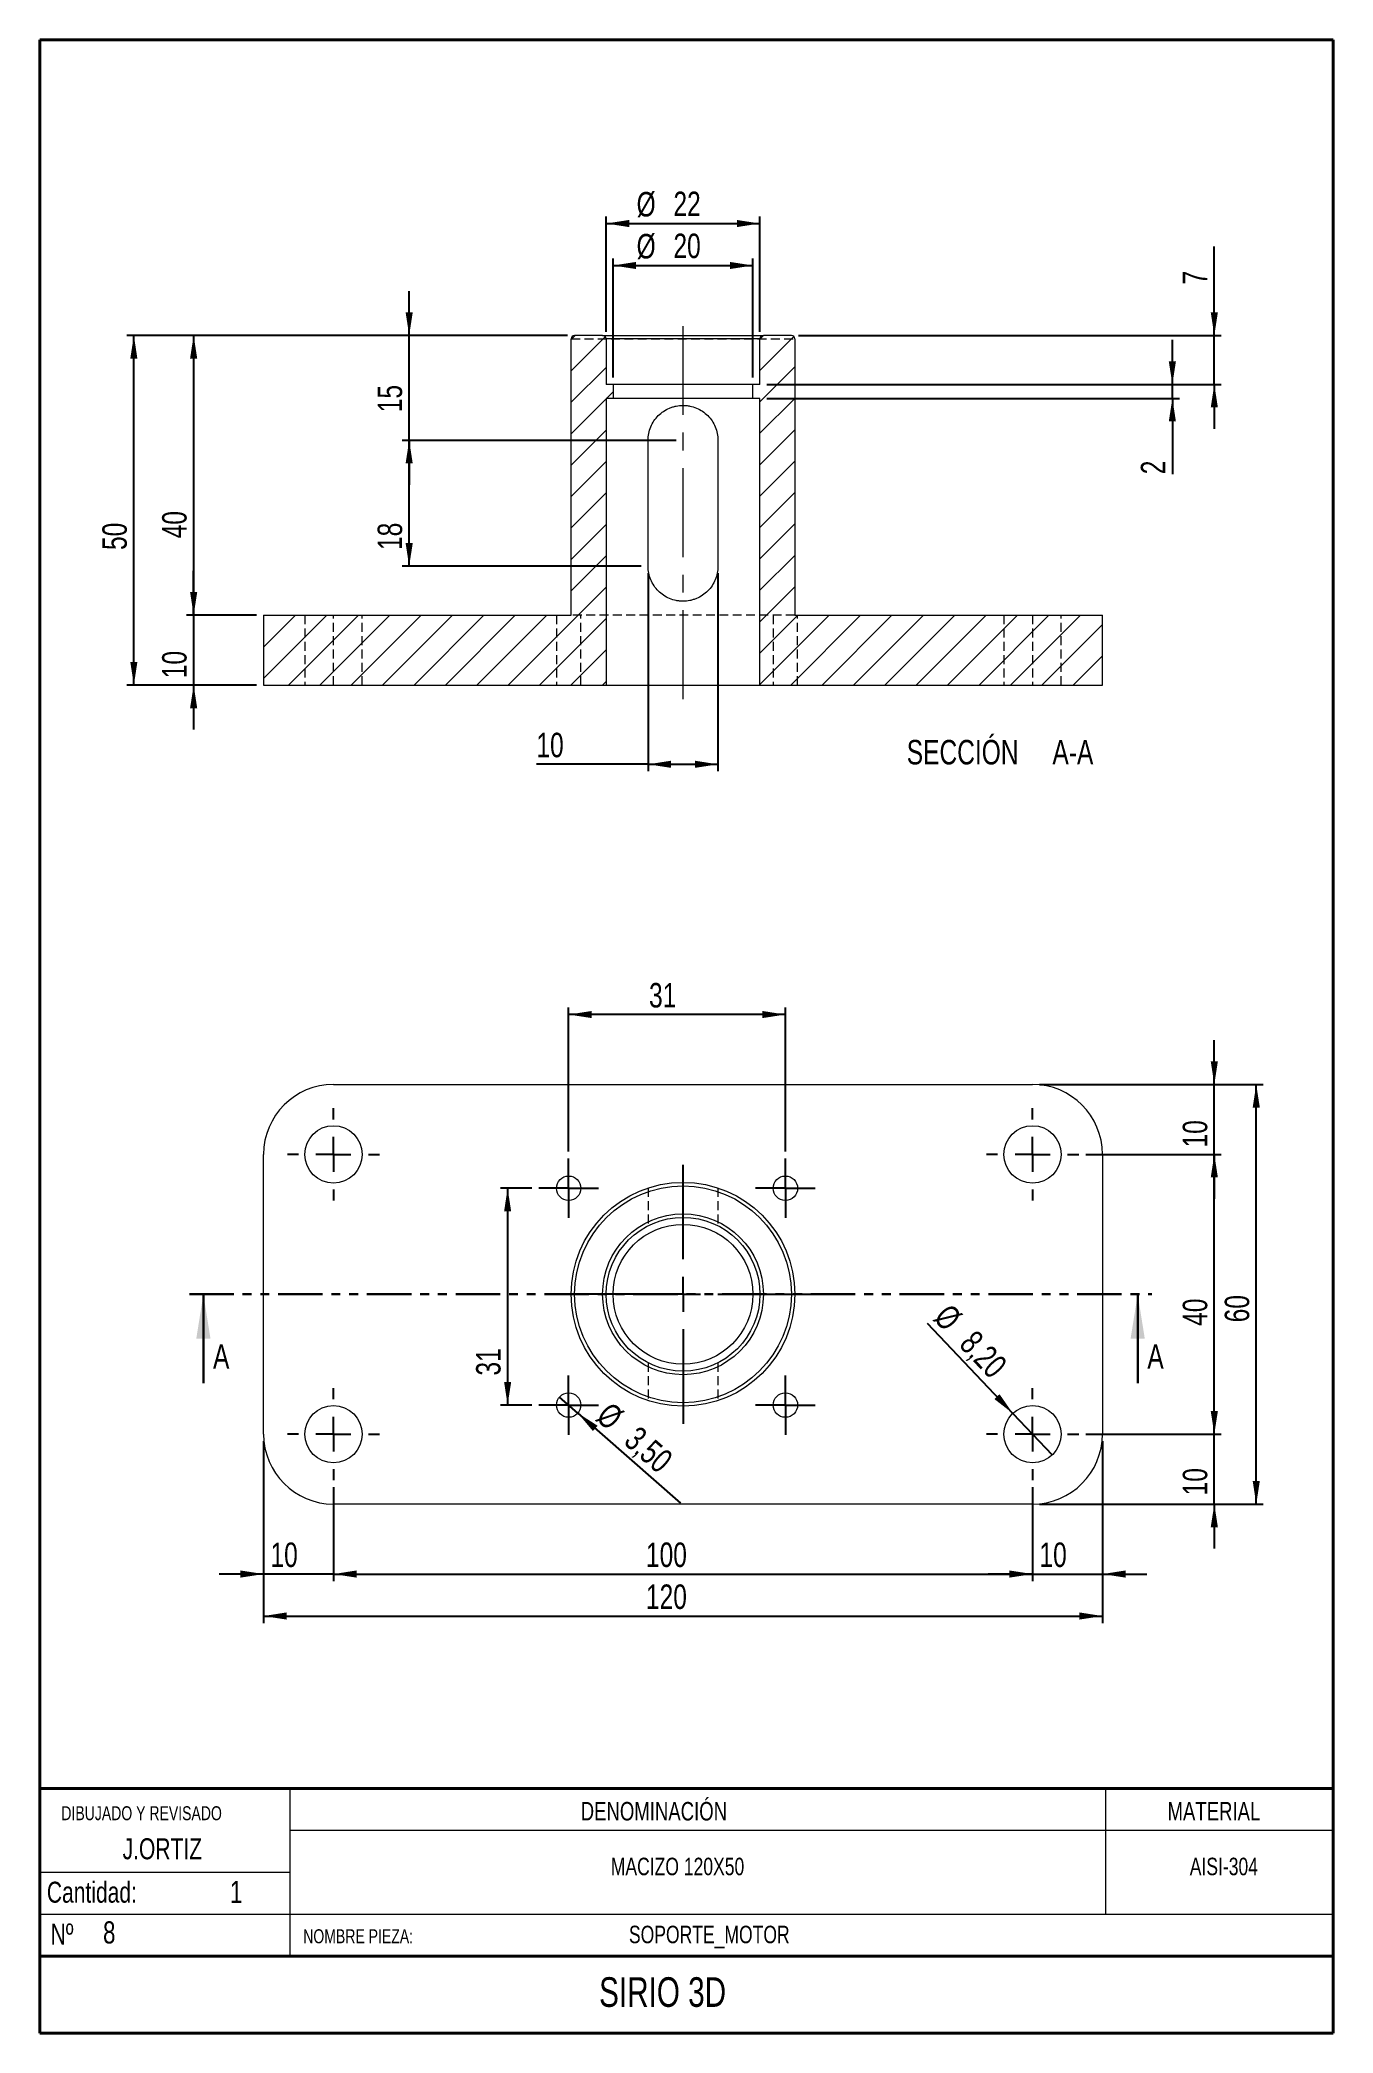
# Model space of a CAD drawing. Header units: millimetres. Extents: x 17 to 202, y 8 to 293.
import ezdxf

# ---------------------------------------------------------------- set-up
doc = ezdxf.new("R2010")
doc.units = ezdxf.units.MM
for name, pattern in [('CENTERX2', [20.32, 12.7, -2.54, 2.54, -2.54]), ('HIDDEN', [1.905, 1.27, -0.635]), ('PHANTOM', [12.7, 6.35, -1.27, 1.27, -1.27, 1.27, -1.27])]:
    doc.linetypes.add(name, pattern=pattern)
doc.layers.add('FORMAT', color=7, linetype='Continuous')
doc.styles.add('SLDTEXTSTYLE0', font='TXT', dxfattribs={"width": 0.75})
doc.dimstyles.new('SLDDIMSTYLE0', dxfattribs={"dimtxt": 3.5, "dimasz": 3.302, "dimexe": 0, "dimexo": 0.0625, "dimgap": 0.875, "dimtad": 1, "dimrnd": 1e-09, "dimzin": 12, "dimdsep": 46, "dimtxsty": 'SLDTEXTSTYLE0', "dimsah": 1, "dimcen": 0.09, "dimadec": 0, "dimazin": 3, "dimtfac": 1, "dimtofl": 0, "dimtmove": 0, "dimatfit": 3, "dimfxl": 0, "dimfrac": 2, "dimtolj": 1, "dimtzin": 12, "dimarcsym": 0})
doc.dimstyles.new('SLDDIMSTYLE1', dxfattribs={"dimtxt": 3.5, "dimasz": 3.302, "dimexe": 0, "dimexo": 0.0625, "dimgap": 0.875, "dimtad": 1, "dimrnd": 1e-09, "dimzin": 12, "dimdsep": 46, "dimtxsty": 'SLDTEXTSTYLE0', "dimsah": 1, "dimcen": 0.09, "dimadec": 0, "dimazin": 3, "dimtfac": 1, "dimtmove": 0, "dimatfit": 0, "dimfxl": 0, "dimfrac": 2, "dimtolj": 1, "dimtzin": 12, "dimarcsym": 0})
doc.dimstyles.new('SLDDIMSTYLE2', dxfattribs={"dimtxt": 3.5, "dimasz": 3.302, "dimexe": 0, "dimexo": 0.0625, "dimgap": 0.875, "dimtad": 1, "dimrnd": 1e-09, "dimzin": 12, "dimdsep": 46, "dimtxsty": 'SLDTEXTSTYLE0', "dimblk1": 'NONE', "dimsah": 1, "dimcen": 0, "dimadec": 0, "dimazin": 3, "dimtfac": 1, "dimtmove": 0, "dimatfit": 3, "dimldrblk": 'NONE', "dimfxl": 0, "dimfrac": 2, "dimtolj": 1, "dimtzin": 12, "dimarcsym": 0})

# ---------------------------------------------------------------- blocks, each defined once
blk = doc.blocks.new('_D')
at = {"layer": 'FORMAT'}
for p, q in [((49, 92.64), (49, 66.64)), ((169, 92.64), (169, 66.64)), ((49, 67.64), (169, 67.64))]:
    blk.add_line(p, q, dxfattribs=at)
for points in [[(49, 67.64), (52.3, 67.13), (52.3, 68.15)], [(169, 67.64), (165.7, 68.15), (165.7, 67.13)]]:
    blk.add_solid(points, dxfattribs=at)
at = {"layer": 'FORMAT', "insert": (103.7, 72.15, -24.9), "char_height": 3.5, "attachment_point": 1, "style": 'SLDTEXTSTYLE0'}
blk.add_mtext('120', dxfattribs=at)
blk = doc.blocks.new('_D_1')
at = {"layer": 'FORMAT'}
for p, q in [((49, 92.64), (49, 72.64)), ((59, 86.04), (59, 72.64)), ((49, 73.64), (42.65, 73.64)), ((59, 73.64), (49, 73.64)), ((59, 73.64), (65.35, 73.64))]:
    blk.add_line(p, q, dxfattribs=at)
for points in [[(49, 73.64), (45.7, 74.15), (45.7, 73.13)], [(59, 73.64), (62.3, 73.13), (62.3, 74.15)]]:
    blk.add_solid(points, dxfattribs=at)
at = {"layer": 'FORMAT', "insert": (49.99, 78.15, -24.9), "char_height": 3.5, "attachment_point": 1, "style": 'SLDTEXTSTYLE0'}
blk.add_mtext('10', dxfattribs=at)
blk = doc.blocks.new('_D_2')
at = {"layer": 'FORMAT'}
for p, q in [((59, 86.04), (59, 72.64)), ((159, 86.04), (159, 72.64)), ((59, 73.64), (159, 73.64))]:
    blk.add_line(p, q, dxfattribs=at)
for points in [[(59, 73.64), (62.3, 73.13), (62.3, 74.15)], [(159, 73.64), (155.7, 74.15), (155.7, 73.13)]]:
    blk.add_solid(points, dxfattribs=at)
at = {"layer": 'FORMAT', "insert": (103.7, 78.15, -24.9), "char_height": 3.5, "attachment_point": 1, "style": 'SLDTEXTSTYLE0'}
blk.add_mtext('100', dxfattribs=at)
blk = doc.blocks.new('_D_3')
at = {"layer": 'FORMAT'}
for p, q in [((169, 92.64), (169, 72.64)), ((159, 86.04), (159, 72.64)), ((159, 73.64), (152.65, 73.64)), ((159, 73.64), (169, 73.64)), ((169, 73.64), (175.35, 73.64))]:
    blk.add_line(p, q, dxfattribs=at)
for points in [[(159, 73.64), (155.7, 74.15), (155.7, 73.13)], [(169, 73.64), (172.3, 73.13), (172.3, 74.15)]]:
    blk.add_solid(points, dxfattribs=at)
at = {"layer": 'FORMAT', "insert": (159.99, 78.15, -24.9), "char_height": 3.5, "attachment_point": 1, "style": 'SLDTEXTSTYLE0'}
blk.add_mtext('10', dxfattribs=at)
blk = doc.blocks.new('_D_4')
at = {"layer": 'FORMAT'}
for p, q in [((185, 93.64), (185, 99.99)), ((166.6, 93.64), (186, 93.64)), ((185, 83.64), (185, 93.64)), ((160, 83.64), (186, 83.64)), ((185, 83.64), (185, 77.29))]:
    blk.add_line(p, q, dxfattribs=at)
for points in [[(185, 93.64), (185.51, 96.94), (184.49, 96.94)], [(185, 83.64), (184.49, 80.34), (185.51, 80.34)]]:
    blk.add_solid(points, dxfattribs=at)
at = {"layer": 'FORMAT', "insert": (180.49, 84.89, -24.9), "char_height": 3.5, "attachment_point": 1, "rotation": 90, "style": 'SLDTEXTSTYLE0'}
blk.add_mtext('10', dxfattribs=at)
blk = doc.blocks.new('_D_5')
at = {"layer": 'FORMAT'}
for p, q in [((166.6, 133.64), (186, 133.64)), ((185, 93.64), (185, 133.64)), ((166.6, 93.64), (186, 93.64))]:
    blk.add_line(p, q, dxfattribs=at)
for points in [[(185, 133.64), (184.49, 130.34), (185.51, 130.34)], [(185, 93.64), (185.51, 96.94), (184.49, 96.94)]]:
    blk.add_solid(points, dxfattribs=at)
at = {"layer": 'FORMAT', "insert": (180.49, 109.13, -24.9), "char_height": 3.5, "attachment_point": 1, "rotation": 90, "style": 'SLDTEXTSTYLE0'}
blk.add_mtext('40', dxfattribs=at)
blk = doc.blocks.new('_D_6')
at = {"layer": 'FORMAT'}
for p, q in [((185, 143.64), (185, 149.99)), ((160, 143.64), (186, 143.64)), ((185, 133.64), (185, 143.64)), ((166.6, 133.64), (186, 133.64)), ((185, 133.64), (185, 127.29))]:
    blk.add_line(p, q, dxfattribs=at)
for points in [[(185, 143.64), (185.51, 146.94), (184.49, 146.94)], [(185, 133.64), (184.49, 130.34), (185.51, 130.34)]]:
    blk.add_solid(points, dxfattribs=at)
at = {"layer": 'FORMAT', "insert": (180.49, 134.63, -24.9), "char_height": 3.5, "attachment_point": 1, "rotation": 90, "style": 'SLDTEXTSTYLE0'}
blk.add_mtext('10', dxfattribs=at)
blk = doc.blocks.new('_D_7')
at = {"layer": 'FORMAT'}
for p, q in [((160, 143.64), (192, 143.64)), ((191, 83.64), (191, 143.64)), ((160, 83.64), (192, 83.64))]:
    blk.add_line(p, q, dxfattribs=at)
for points in [[(191, 143.64), (190.49, 140.34), (191.51, 140.34)], [(191, 83.64), (191.51, 86.94), (190.49, 86.94)]]:
    blk.add_solid(points, dxfattribs=at)
at = {"layer": 'FORMAT', "insert": (186.49, 109.63, -24.9), "char_height": 3.5, "attachment_point": 1, "rotation": 90, "style": 'SLDTEXTSTYLE0'}
blk.add_mtext('60', dxfattribs=at)
blk = doc.blocks.new('_D_8')
at = {"layer": 'FORMAT'}
for q in [(143.99, 109.47), (161.82, 90.67)]:
    blk.add_line((156.18, 96.61), q, dxfattribs=at)
blk.add_solid([(156.18, 96.61), (154.28, 99.36), (153.54, 98.66)], dxfattribs=at)
at = {"layer": 'FORMAT', "char_height": 3.5, "attachment_point": 1, "rotation": 313.4922, "style": 'SLDTEXTSTYLE0'}
for s, insert in [('%%c', (147.22, 112.53, -24.9)), ('8,20', (150.89, 108.74, -24.9))]:
    blk.add_mtext(s, dxfattribs=dict(at, insert=insert))
blk = doc.blocks.new('_NONE')
blk = doc.blocks.new('_D_9')
at = {"layer": 'FORMAT'}
for p, q in [((92.64, 134.05), (92.64, 154.64)), ((123.64, 134.05), (123.64, 154.64)), ((123.64, 153.64), (92.64, 153.64))]:
    blk.add_line(p, q, dxfattribs=at)
for points in [[(92.64, 153.64), (95.95, 153.13), (95.95, 154.15)], [(123.64, 153.64), (120.34, 154.15), (120.34, 153.13)]]:
    blk.add_solid(points, dxfattribs=at)
at = {"layer": 'FORMAT', "insert": (104.14, 158.15, -24.9), "char_height": 3.5, "attachment_point": 1, "style": 'SLDTEXTSTYLE0'}
blk.add_mtext('31', dxfattribs=at)
blk = doc.blocks.new('_D_10')
at = {"layer": 'FORMAT'}
for p, q in [((87.39, 128.8), (82.91, 128.8)), ((83.91, 128.8), (83.91, 97.8)), ((87.39, 97.8), (82.91, 97.8))]:
    blk.add_line(p, q, dxfattribs=at)
for points in [[(83.91, 128.8), (83.41, 125.5), (84.42, 125.5)], [(83.91, 97.8), (84.42, 101.1), (83.41, 101.1)]]:
    blk.add_solid(points, dxfattribs=at)
at = {"layer": 'FORMAT', "insert": (79.4, 102.02, -24.9), "char_height": 3.5, "attachment_point": 1, "rotation": 90, "style": 'SLDTEXTSTYLE0'}
blk.add_mtext('31', dxfattribs=at)
blk = doc.blocks.new('_D_11')
at = {"layer": 'FORMAT'}
for q in [(91.33, 98.95), (108.66, 83.78)]:
    blk.add_line((93.96, 96.65), q, dxfattribs=at)
blk.add_solid([(93.96, 96.65), (96.11, 94.09), (96.78, 94.85)], dxfattribs=at)
at = {"layer": 'FORMAT', "char_height": 3.5, "attachment_point": 1, "rotation": 318.8113, "style": 'SLDTEXTSTYLE0'}
for s, insert in [('%%c', (98.67, 98.44, -24.9)), ('3,50', (102.67, 95, -24.9))]:
    blk.add_mtext(s, dxfattribs=dict(at, insert=insert))
blk = doc.blocks.new('SW_CENTERMARKSYMBOL_0')
at = {"layer": 'FORMAT', "color": 0}
for p, q in [((0, 5), (0, 18.5)), ((-5, 0), (-18.5, 0)), ((0, 0), (-2.5, 0)), ((0, 0), (0, 2.5)), ((0, 0), (0, -2.5)), ((0, 0), (2.5, 0)), ((5, 0), (18.5, 0)), ((0, -5), (0, -18.5))]:
    blk.add_line(p, q, dxfattribs=at)
blk = doc.blocks.new('SW_CENTERMARKSYMBOL_1')
at = {"layer": 'FORMAT', "color": 0}
for p, q in [((0, 2.5), (0, 4.25)), ((-2.5, 0), (-4.25, 0)), ((0, 0), (-2.5, 0)), ((0, 0), (0, 2.5)), ((0, 0), (0, -2.5)), ((0, 0), (2.5, 0)), ((2.5, 0), (4.25, 0)), ((0, -2.5), (0, -4.25))]:
    blk.add_line(p, q, dxfattribs=at)
blk = doc.blocks.new('SW_CENTERMARKSYMBOL_2')
at = {"layer": 'FORMAT', "color": 0}
for p, q in [((0, 2.5), (0, 4.25)), ((-2.5, 0), (-4.25, 0)), ((0, 0), (-2.5, 0)), ((0, 0), (0, 2.5)), ((0, 0), (0, -2.5)), ((0, 0), (2.5, 0)), ((2.5, 0), (4.25, 0)), ((0, -2.5), (0, -4.25))]:
    blk.add_line(p, q, dxfattribs=at)
blk = doc.blocks.new('SW_CENTERMARKSYMBOL_3')
at = {"layer": 'FORMAT', "color": 0}
for p, q in [((0, 2.5), (0, 4.25)), ((-2.5, 0), (-4.25, 0)), ((0, 0), (-2.5, 0)), ((0, 0), (0, 2.5)), ((0, 0), (0, -2.5)), ((0, 0), (2.5, 0)), ((2.5, 0), (4.25, 0)), ((0, -2.5), (0, -4.25))]:
    blk.add_line(p, q, dxfattribs=at)
blk = doc.blocks.new('SW_CENTERMARKSYMBOL_4')
at = {"layer": 'FORMAT', "color": 0}
for p, q in [((0, 2.5), (0, 4.25)), ((-2.5, 0), (-4.25, 0)), ((0, 0), (-2.5, 0)), ((0, 0), (0, 2.5)), ((0, 0), (0, -2.5)), ((0, 0), (2.5, 0)), ((2.5, 0), (4.25, 0)), ((0, -2.5), (0, -4.25))]:
    blk.add_line(p, q, dxfattribs=at)
blk = doc.blocks.new('SW_CENTERMARKSYMBOL_5')
at = {"layer": 'FORMAT', "color": 0}
for p, q in [((0, 5), (0, 6.6)), ((-5, 0), (-6.6, 0)), ((0, 0), (-2.5, 0)), ((0, 0), (0, 2.5)), ((0, 0), (0, -2.5)), ((0, 0), (2.5, 0)), ((5, 0), (6.6, 0)), ((0, -5), (0, -6.6))]:
    blk.add_line(p, q, dxfattribs=at)
blk = doc.blocks.new('SW_CENTERMARKSYMBOL_6')
at = {"layer": 'FORMAT', "color": 0}
for p, q in [((0, 5), (0, 6.6)), ((-5, 0), (-6.6, 0)), ((0, 0), (-2.5, 0)), ((0, 0), (0, 2.5)), ((0, 0), (0, -2.5)), ((0, 0), (2.5, 0)), ((5, 0), (6.6, 0)), ((0, -5), (0, -6.6))]:
    blk.add_line(p, q, dxfattribs=at)
blk = doc.blocks.new('SW_CENTERMARKSYMBOL_7')
at = {"layer": 'FORMAT', "color": 0}
for p, q in [((0, 5), (0, 6.6)), ((-5, 0), (-6.6, 0)), ((0, 0), (-2.5, 0)), ((0, 0), (0, 2.5)), ((0, 0), (0, -2.5)), ((0, 0), (2.5, 0)), ((5, 0), (6.6, 0)), ((0, -5), (0, -6.6))]:
    blk.add_line(p, q, dxfattribs=at)
blk = doc.blocks.new('SW_CENTERMARKSYMBOL_8')
at = {"layer": 'FORMAT', "color": 0}
for p, q in [((0, 5), (0, 6.6)), ((-5, 0), (-6.6, 0)), ((0, 0), (-2.5, 0)), ((0, 0), (0, 2.5)), ((0, 0), (0, -2.5)), ((0, 0), (2.5, 0)), ((5, 0), (6.6, 0)), ((0, -5), (0, -6.6))]:
    blk.add_line(p, q, dxfattribs=at)
blk = doc.blocks.new('_D_12')
at = {"layer": 'FORMAT'}
for p, q in [((39, 210.74), (39, 217.09)), ((48, 210.74), (38, 210.74)), ((39, 210.74), (39, 200.74)), ((48, 200.74), (38, 200.74)), ((39, 200.74), (39, 194.39))]:
    blk.add_line(p, q, dxfattribs=at)
for points in [[(39, 210.74), (39.51, 214.04), (38.49, 214.04)], [(39, 200.74), (38.49, 197.44), (39.51, 197.44)]]:
    blk.add_solid(points, dxfattribs=at)
at = {"layer": 'FORMAT', "insert": (34.49, 201.73, 15.1), "char_height": 3.5, "attachment_point": 1, "rotation": 90, "style": 'SLDTEXTSTYLE0'}
blk.add_mtext('10', dxfattribs=at)
blk = doc.blocks.new('_D_13')
at = {"layer": 'FORMAT'}
for p, q in [((92.5, 250.74), (29.45, 250.74)), ((30.45, 200.74), (30.45, 250.74)), ((48, 200.74), (29.45, 200.74))]:
    blk.add_line(p, q, dxfattribs=at)
for points in [[(30.45, 250.74), (29.94, 247.44), (30.95, 247.44)], [(30.45, 200.74), (30.95, 204.04), (29.94, 204.04)]]:
    blk.add_solid(points, dxfattribs=at)
at = {"layer": 'FORMAT', "insert": (25.94, 220.06, 15.1), "char_height": 3.5, "attachment_point": 1, "rotation": 90, "style": 'SLDTEXTSTYLE0'}
blk.add_mtext('50', dxfattribs=at)
blk = doc.blocks.new('_D_14')
at = {"layer": 'FORMAT'}
for p, q in [((92.5, 250.74), (38, 250.74)), ((39, 250.74), (39, 210.74)), ((48, 210.74), (38, 210.74))]:
    blk.add_line(p, q, dxfattribs=at)
for points in [[(39, 250.74), (38.49, 247.44), (39.51, 247.44)], [(39, 210.74), (39.51, 214.04), (38.49, 214.04)]]:
    blk.add_solid(points, dxfattribs=at)
at = {"layer": 'FORMAT', "insert": (34.49, 221.73, 15.1), "char_height": 3.5, "attachment_point": 1, "rotation": 90, "style": 'SLDTEXTSTYLE0'}
blk.add_mtext('40', dxfattribs=at)
blk = doc.blocks.new('_D_15')
at = {"layer": 'FORMAT'}
for p, q in [((98, 251.24), (98, 267.74)), ((98, 266.74), (120, 266.74)), ((120, 251.24), (120, 267.74))]:
    blk.add_line(p, q, dxfattribs=at)
for points in [[(98, 266.74), (101.3, 266.23), (101.3, 267.25)], [(120, 266.74), (116.7, 267.25), (116.7, 266.23)]]:
    blk.add_solid(points, dxfattribs=at)
at = {"layer": 'FORMAT', "char_height": 3.5, "attachment_point": 1, "style": 'SLDTEXTSTYLE0'}
for s, insert in [('%%c', (102.36, 271.25, 15.1)), ('22', (107.63, 271.3, 15.1))]:
    blk.add_mtext(s, dxfattribs=dict(at, insert=insert))
blk = doc.blocks.new('_D_16')
at = {"layer": 'FORMAT'}
for p, q in [((99, 244.74), (99, 261.74)), ((99, 260.74), (119, 260.74)), ((119, 244.74), (119, 261.74))]:
    blk.add_line(p, q, dxfattribs=at)
for points in [[(99, 260.74), (102.3, 260.23), (102.3, 261.25)], [(119, 260.74), (115.7, 261.25), (115.7, 260.23)]]:
    blk.add_solid(points, dxfattribs=at)
at = {"layer": 'FORMAT', "char_height": 3.5, "attachment_point": 1, "style": 'SLDTEXTSTYLE0'}
for s, insert in [('%%c', (102.36, 265.25, 15.1)), ('20', (107.63, 265.3, 15.1))]:
    blk.add_mtext(s, dxfattribs=dict(at, insert=insert))
blk = doc.blocks.new('_D_17')
at = {"layer": 'FORMAT'}
for p, q in [((185, 250.74), (185, 263.45)), ((125.5, 250.74), (186, 250.74)), ((185, 243.74), (185, 250.74)), ((121, 243.74), (186, 243.74)), ((185, 243.74), (185, 237.39))]:
    blk.add_line(p, q, dxfattribs=at)
for points in [[(185, 250.74), (185.51, 254.04), (184.49, 254.04)], [(185, 243.74), (184.49, 240.44), (185.51, 240.44)]]:
    blk.add_solid(points, dxfattribs=at)
at = {"layer": 'FORMAT', "insert": (180.49, 258.02, 15.1), "char_height": 3.5, "attachment_point": 1, "rotation": 90, "style": 'SLDTEXTSTYLE0'}
blk.add_mtext('7', dxfattribs=at)
blk = doc.blocks.new('_D_18')
at = {"layer": 'FORMAT'}
for p, q in [((179, 243.74), (179, 250.09)), ((121, 243.74), (180, 243.74)), ((179, 241.74), (179, 243.74)), ((121, 241.74), (180, 241.74)), ((179, 241.74), (179, 230.89))]:
    blk.add_line(p, q, dxfattribs=at)
for points in [[(179, 243.74), (179.51, 247.04), (178.49, 247.04)], [(179, 241.74), (178.49, 238.44), (179.51, 238.44)]]:
    blk.add_solid(points, dxfattribs=at)
at = {"layer": 'FORMAT', "insert": (174.49, 230.89, 15.1), "char_height": 3.5, "attachment_point": 1, "rotation": 90, "style": 'SLDTEXTSTYLE0'}
blk.add_mtext('2', dxfattribs=at)
blk = doc.blocks.new('_D_19')
at = {"layer": 'FORMAT'}
for p, q in [((69.83, 250.74), (69.83, 257.09)), ((92.5, 250.74), (68.83, 250.74)), ((69.83, 235.74), (69.83, 250.74)), ((108, 235.74), (68.83, 235.74)), ((69.83, 235.74), (69.83, 229.39))]:
    blk.add_line(p, q, dxfattribs=at)
for points in [[(69.83, 250.74), (70.34, 254.04), (69.32, 254.04)], [(69.83, 235.74), (69.32, 232.44), (70.34, 232.44)]]:
    blk.add_solid(points, dxfattribs=at)
at = {"layer": 'FORMAT', "insert": (65.32, 239.76, 15.1), "char_height": 3.5, "attachment_point": 1, "rotation": 90, "style": 'SLDTEXTSTYLE0'}
blk.add_mtext('15', dxfattribs=at)
blk = doc.blocks.new('_D_20')
at = {"layer": 'FORMAT'}
for p, q in [((103, 235.74), (68.83, 235.74)), ((69.83, 217.74), (69.83, 235.74)), ((103, 217.74), (68.83, 217.74))]:
    blk.add_line(p, q, dxfattribs=at)
for points in [[(69.83, 235.74), (69.32, 232.44), (70.34, 232.44)], [(69.83, 217.74), (70.34, 221.04), (69.32, 221.04)]]:
    blk.add_solid(points, dxfattribs=at)
at = {"layer": 'FORMAT', "insert": (65.32, 220.06, 15.1), "char_height": 3.5, "attachment_point": 1, "rotation": 90, "style": 'SLDTEXTSTYLE0'}
blk.add_mtext('18', dxfattribs=at)
blk = doc.blocks.new('_D_21')
at = {"layer": 'FORMAT'}
for p, q in [((104, 216.74), (104, 188.42)), ((114, 216.74), (114, 188.42)), ((104, 189.42), (88.03, 189.42)), ((104, 189.42), (114, 189.42))]:
    blk.add_line(p, q, dxfattribs=at)
for points in [[(104, 189.42), (107.3, 188.91), (107.3, 189.93)], [(114, 189.42), (110.7, 189.93), (110.7, 188.91)]]:
    blk.add_solid(points, dxfattribs=at)
at = {"layer": 'FORMAT', "insert": (88.03, 193.93, 15.1), "char_height": 3.5, "attachment_point": 1, "style": 'SLDTEXTSTYLE0'}
blk.add_mtext('10', dxfattribs=at)
blk = doc.blocks.new('SW_NOTE_0')
at = {"layer": 'FORMAT', "color": 0, "char_height": 3.5, "attachment_point": 2, "style": 'SLDTEXTSTYLE0'}
for s, insert in [('SECCIÓN', (10.45, 4.51)), ('A-A', (26.22, 4.51))]:
    blk.add_mtext(s, dxfattribs=dict(at, insert=insert))

msp = doc.modelspace()

# ---------------------------------------------------------------- hatches: boundary and pattern name
at = {"linetype": 'Continuous', "lineweight": 0}
h = msp.add_hatch(dxfattribs=at)
h.set_pattern_fill('ANSI31', style=0)
edge = h.paths.add_edge_path(flags=0)
edge.add_line((98.002, 241.737), (99.002, 241.737))
edge.add_line((99.002, 241.737), (99.002, 243.737))
edge.add_line((99.002, 243.737), (98.002, 243.737))
edge.add_line((98.002, 243.737), (98.002, 250.237))
edge.add_arc((97.502, 250.237), 0.5, 0, 90)
edge.add_line((97.502, 250.737), (93.502, 250.737))
edge.add_arc((93.502, 250.237), 0.5, 90, 180)
edge.add_line((93.002, 250.237), (93.002, 210.737))
edge.add_line((93.002, 210.737), (49.002, 210.737))
edge.add_line((49.002, 210.737), (49.002, 200.737))
edge.add_line((49.002, 200.737), (98.002, 200.737))
edge.add_line((98.002, 200.737), (98.002, 241.737))
h = msp.add_hatch(dxfattribs=at)
h.set_pattern_fill('ANSI31', style=0)
edge = h.paths.add_edge_path(flags=0)
edge.add_line((119.002, 241.737), (120.002, 241.737))
edge.add_line((120.002, 241.737), (120.002, 200.737))
edge.add_line((120.002, 200.737), (169.002, 200.737))
edge.add_line((169.002, 200.737), (169.002, 210.737))
edge.add_line((169.002, 210.737), (125.002, 210.737))
edge.add_line((125.002, 210.737), (125.002, 250.237))
edge.add_arc((124.502, 250.237), 0.5, 0, 90)
edge.add_line((124.502, 250.737), (120.502, 250.737))
edge.add_arc((120.502, 250.237), 0.5, 90, 180)
edge.add_line((120.002, 250.237), (120.002, 243.737))
edge.add_line((120.002, 243.737), (119.002, 243.737))
edge.add_line((119.002, 243.737), (119.002, 241.737))

# ---------------------------------------------------------------- linework, layer by layer
at = {"color": 7, "linetype": 'Continuous', "lineweight": 40}
for p, q in [((17, 8), (17, 293)), ((17, 293), (202, 293)), ((202, 64), (202, 293)), ((202, 8), (202, 64)), ((17, 43), (202, 43)), ((17, 19), (202, 19)), ((17, 8), (202, 8))]:
    msp.add_line(p, q, dxfattribs=at)
at = {"color": 7, "linetype": 'Continuous', "lineweight": 15}
for p, q in [((93.002, 210.737), (93.002, 250.237)), ((97.502, 250.737), (93.502, 250.737)), ((97.502, 250.737), (120.502, 250.737)), ((98.002, 250.237), (98.002, 243.737)), ((120.002, 250.237), (98.002, 250.237)), ((120.002, 243.737), (120.002, 250.237)), ((124.502, 250.737), (120.502, 250.737)), ((125.002, 250.237), (125.002, 210.737)), ((99.002, 243.737), (98.002, 243.737)), ((99.002, 243.737), (99.002, 241.737)), ((119.002, 243.737), (99.002, 243.737)), ((119.002, 241.737), (119.002, 243.737)), ((120.002, 243.737), (119.002, 243.737)), ((98.002, 241.737), (98.002, 200.737)), ((99.002, 241.737), (98.002, 241.737)), ((119.002, 241.737), (99.002, 241.737)), ((120.002, 241.737), (119.002, 241.737)), ((120.002, 200.737), (120.002, 241.737)), ((104.002, 217.737), (104.002, 235.737)), ((114.002, 235.737), (114.002, 217.737)), ((49.002, 210.737), (49.002, 200.737)), ((49.002, 210.737), (93.002, 210.737)), ((125.002, 210.737), (169.002, 210.737)), ((169.002, 200.737), (169.002, 210.737)), ((49.002, 200.737), (98.002, 200.737)), ((98.002, 200.737), (120.002, 200.737)), ((120.002, 200.737), (169.002, 200.737)), ((59.002, 143.641), (159.002, 143.641)), ((49.002, 93.641), (49.002, 133.641)), ((169.002, 133.641), (169.002, 93.641)), ((159.002, 83.641), (59.002, 83.641)), ((52.804, 19), (52.79, 43)), ((169.464, 25), (169.464, 43)), ((52.794, 37), (202, 37)), ((17, 31), (52.797, 31)), ((17, 25), (202, 25))]:
    msp.add_line(p, q, dxfattribs=at)
at = {"color": 7, "linetype": 'HIDDEN', "lineweight": 0}
for p, q in [((93.002, 250.237), (125.002, 250.237)), ((54.902, 210.737), (54.902, 200.737)), ((59.002, 200.737), (59.002, 210.737)), ((63.102, 200.737), (63.102, 210.737)), ((90.893, 210.737), (90.893, 200.737)), ((125.002, 210.737), (93.002, 210.737)), ((94.393, 200.737), (94.393, 210.737)), ((121.893, 210.737), (121.893, 200.737)), ((125.393, 200.737), (125.393, 210.737)), ((154.902, 210.737), (154.902, 200.737)), ((159.002, 210.737), (159.002, 200.737)), ((163.102, 200.737), (163.102, 210.737)), ((104.002, 128.839), (104.002, 123.439)), ((114.002, 128.839), (114.002, 123.439)), ((104.002, 103.843), (104.002, 98.442)), ((114.002, 103.843), (114.002, 98.442))]:
    msp.add_line(p, q, dxfattribs=at)
at = {"color": 7, "linetype": 'PHANTOM', "lineweight": 30}
msp.add_line((38.392, 113.641), (176.041, 113.641), dxfattribs=at)
at = {"color": 7, "linetype": 'Continuous', "lineweight": 30}
for p, q in [((40.392, 100.941), (40.392, 113.641)), ((174.041, 100.941), (174.041, 113.641))]:
    msp.add_line(p, q, dxfattribs=at)
at = {"color": 7, "linetype": 'Continuous', "lineweight": 15}
for centre, radius in [((59.002, 133.641), 4.1), ((159.002, 133.641), 4.1), ((92.643, 128.799), 1.75), ((109.002, 113.641), 16), ((109.002, 113.641), 15.5), ((123.643, 128.799), 1.75), ((109.002, 113.641), 11.5), ((109.002, 113.641), 11), ((109.002, 113.641), 10), ((59.002, 93.641), 4.1), ((92.643, 97.799), 1.75), ((123.643, 97.799), 1.75), ((159.002, 93.641), 4.1)]:
    msp.add_circle(centre, radius, dxfattribs=at)
for centre, radius, start, end in [((93.502, 250.237), 0.5, 90, 180), ((97.502, 250.237), 0.5, 0, 90), ((120.502, 250.237), 0.5, 90, 180), ((124.502, 250.237), 0.5, 0, 90), ((59.002, 133.641), 10, 90, 180), ((159.002, 133.641), 10, 0, 90), ((59.002, 93.641), 10, 180, 270), ((159.002, 93.641), 10, 270, 0)]:
    msp.add_arc(centre, radius, start, end, dxfattribs=at)
for points in [[(104.002, 235.737), (104.002, 236.073), (104.036, 236.401), (104.165, 237.046), (104.263, 237.365), (104.515, 237.968), (104.669, 238.253), (105.031, 238.793), (105.238, 239.044), (105.692, 239.498), (105.942, 239.705), (106.483, 240.069), (106.768, 240.223), (107.219, 240.411), (107.373, 240.467), (107.688, 240.565), (107.85, 240.606), (108.336, 240.704), (108.664, 240.737), (109.161, 240.738), (109.329, 240.73), (109.66, 240.697), (109.824, 240.672), (110.309, 240.575), (110.625, 240.478), (111.233, 240.224), (111.519, 240.07), (112.057, 239.709), (112.311, 239.5), (112.766, 239.045), (112.97, 238.797), (113.333, 238.258), (113.488, 237.969), (113.739, 237.371), (113.836, 237.058), (113.969, 236.404), (114.002, 236.073), (114.002, 235.737)], [(114.002, 217.737), (114.002, 217.402), (113.969, 217.074), (113.839, 216.429), (113.741, 216.109), (113.489, 215.507), (113.336, 215.222), (112.974, 214.682), (112.767, 214.431), (112.313, 213.976), (112.062, 213.77), (111.521, 213.406), (111.236, 213.252), (110.786, 213.064), (110.632, 213.008), (110.316, 212.91), (110.154, 212.869), (109.668, 212.771), (109.341, 212.738), (108.843, 212.737), (108.676, 212.745), (108.344, 212.778), (108.18, 212.803), (107.696, 212.9), (107.38, 212.997), (106.771, 213.251), (106.485, 213.405), (105.947, 213.766), (105.694, 213.975), (105.239, 214.43), (105.034, 214.678), (104.672, 215.217), (104.516, 215.506), (104.265, 216.104), (104.168, 216.417), (104.036, 217.071), (104.002, 217.402), (104.002, 217.737)]]:
    msp.add_open_spline(points, degree=3, knots=[0, 0, 0, 0, 0.0625, 0.0625, 0.125, 0.125, 0.1875, 0.1875, 0.25, 0.25, 0.3125, 0.3125, 0.375, 0.375, 0.40625, 0.40625, 0.4375, 0.4375, 0.5, 0.5, 0.53125, 0.53125, 0.5625, 0.5625, 0.625, 0.625, 0.6875, 0.6875, 0.75, 0.75, 0.8125, 0.8125, 0.875, 0.875, 0.9375, 0.9375, 1, 1, 1, 1], dxfattribs=at)
at = {"color": 7, "linetype": 'Continuous', "lineweight": 30}
for points in [[(40.392, 113.641), (39.376, 107.291), (41.408, 107.291)], [(174.041, 113.641), (173.025, 107.291), (175.057, 107.291)]]:
    msp.add_solid(points, dxfattribs=at)
at = {"layer": 'FORMAT', "linetype": 'CENTERX2', "lineweight": 0}
msp.add_line((109.002, 198.737), (109.002, 252.648), dxfattribs=at)

# ---------------------------------------------------------------- block references
at = {"layer": 'FORMAT'}
for name, p in [('SW_NOTE_0', (138.55, 188.393)), ('SW_CENTERMARKSYMBOL_6', (59.002, 133.641)), ('SW_CENTERMARKSYMBOL_5', (159.002, 133.641)), ('SW_CENTERMARKSYMBOL_4', (92.643, 128.799)), ('SW_CENTERMARKSYMBOL_0', (109.002, 113.641)), ('SW_CENTERMARKSYMBOL_3', (123.643, 128.799)), ('SW_CENTERMARKSYMBOL_7', (59.002, 93.641)), ('SW_CENTERMARKSYMBOL_1', (92.643, 97.799)), ('SW_CENTERMARKSYMBOL_2', (123.643, 97.799)), ('SW_CENTERMARKSYMBOL_8', (159.002, 93.641))]:
    msp.add_blockref(name, p, dxfattribs=at)

# ---------------------------------------------------------------- texts
at = {"color": 7, "linetype": 'Continuous', "char_height": 3.5, "attachment_point": 1, "style": 'SLDTEXTSTYLE0'}
for insert in [(41.772, 106.5), (175.421, 106.5)]:
    msp.add_mtext('A', dxfattribs=dict(at, insert=insert))
at = {"color": 7, "linetype": 'Continuous', "lineweight": 0, "style": 'SLDTEXTSTYLE0'}
for s, insert, char_height, attachment_point in [('DIBUJADO Y REVISADO', (20.075, 40.445), 2, 1), ('DENOMINACIÓN', (94.368, 41.054), 2.64583, 1), ('MATERIAL', (178.309, 41.054), 2.6458, 1), ('J.ORTIZ', (34.519, 35.86), 3, 2), ('MACIZO 120X50', (108.217, 33.081), 2.5, 2), ('AISI-304', (186.368, 33.081), 2.5, 2), ('1', (45.085, 29.775), 3.175, 2), ('Nº', (18.539, 23.664), 3, 1), ('NOMBRE PIEZA:', (54.675, 22.851), 2, 1), ('SOPORTE_MOTOR', (112.761, 23.357), 2.5, 2)]:
    msp.add_mtext(s, dxfattribs=dict(at, insert=insert, char_height=char_height, attachment_point=attachment_point))
at = {"layer": 'FORMAT', "attachment_point": 1, "style": 'SLDTEXTSTYLE0'}
for s, insert, char_height in [('Cantidad:', (18.001, 29.651), 3), ('8', (26.043, 23.99), 3.175), ('SIRIO 3D', (97, 15.991), 4.2333)]:
    msp.add_mtext(s, dxfattribs=dict(at, insert=insert, char_height=char_height))

# ---------------------------------------------------------------- dimensions: what is measured, and where the dimension line sits
at = {"layer": 'FORMAT'}
for base, p1, p2, picture, middle in [((120.002, 266.737), (98.002, 250.237), (120.002, 250.237), '_D_15', (109.002, 266.737)), ((119.002, 260.737), (99.002, 243.737), (119.002, 243.737), '_D_16', (109.002, 260.737))]:
    dim = msp.add_linear_dim(base=base, p1=p1, p2=p2, text='%%c<>', dimstyle='SLDDIMSTYLE0', dxfattribs=at)
    dim.commit()
    dim.dimension.update_dxf_attribs({"geometry": picture, "text_midpoint": middle, "dimtype": 160})
for base, p1, p2, dimstyle, picture, middle in [((185.002, 250.737), (120.002, 243.737), (124.502, 250.737), 'SLDDIMSTYLE1', '_D_17', (185.002, 260.737)), ((69.831, 250.737), (109.002, 235.737), (93.502, 250.737), 'SLDDIMSTYLE1', '_D_19', (69.831, 243.772)), ((30.447, 250.737), (49.002, 200.737), (93.502, 250.737), 'SLDDIMSTYLE0', '_D_13', (30.447, 224.064)), ((39.002, 210.737), (93.502, 250.737), (49.002, 210.737), 'SLDDIMSTYLE0', '_D_14', (39.002, 225.737)), ((179.002, 243.737), (120.002, 241.737), (120.002, 243.737), 'SLDDIMSTYLE1', '_D_18', (179.002, 233.606)), ((69.831, 235.737), (104.002, 217.737), (104.002, 235.737), 'SLDDIMSTYLE0', '_D_20', (69.831, 224.064)), ((39.002, 200.737), (49.002, 210.737), (49.002, 200.737), 'SLDDIMSTYLE1', '_D_12', (39.002, 205.737)), ((185.002, 143.641), (165.602, 133.641), (159.002, 143.641), 'SLDDIMSTYLE1', '_D_6', (185.002, 138.641)), ((191.002, 143.641), (159.002, 83.641), (159.002, 143.641), 'SLDDIMSTYLE0', '_D_7', (191.002, 113.641)), ((185.002, 133.641), (165.602, 93.641), (165.602, 133.641), 'SLDDIMSTYLE0', '_D_5', (185.002, 113.135)), ((83.914, 97.799), (88.393, 128.799), (88.393, 97.799), 'SLDDIMSTYLE0', '_D_10', (83.914, 106.028)), ((185.002, 93.641), (159.002, 83.641), (165.602, 93.641), 'SLDDIMSTYLE1', '_D_4', (185.002, 88.893))]:
    dim = msp.add_linear_dim(base=base, p1=p1, p2=p2, angle=90, dimstyle=dimstyle, dxfattribs=at)
    dim.commit()
    dim.dimension.update_dxf_attribs({"geometry": picture, "text_midpoint": middle, "dimtype": 160})
for base, p1, p2, dimstyle, picture, middle in [((114.002, 189.418), (104.002, 217.737), (114.002, 217.737), 'SLDDIMSTYLE0', '_D_21', (92.038, 189.418)), ((92.643, 153.641), (123.643, 133.049), (92.643, 133.049), 'SLDDIMSTYLE0', '_D_9', (108.143, 153.641)), ((49.002, 73.641), (59.002, 87.041), (49.002, 93.641), 'SLDDIMSTYLE1', '_D_1', (54.002, 73.641)), ((169.002, 67.641), (49.002, 93.641), (169.002, 93.641), 'SLDDIMSTYLE0', '_D', (109.002, 67.641)), ((169.002, 73.641), (159.002, 87.041), (169.002, 93.641), 'SLDDIMSTYLE1', '_D_3', (164.002, 73.641)), ((159.002, 73.641), (59.002, 87.041), (159.002, 87.041), 'SLDDIMSTYLE0', '_D_2', (109.002, 73.641))]:
    dim = msp.add_linear_dim(base=base, p1=p1, p2=p2, dimstyle=dimstyle, dxfattribs=at)
    dim.commit()
    dim.dimension.update_dxf_attribs({"geometry": picture, "text_midpoint": middle, "dimtype": 160})
for p1, p2, picture, middle in [((161.824, 90.666), (156.18, 96.615), '_D_8', (149.704, 103.442)), ((91.326, 98.951), (93.96, 96.646), '_D_11', (102.418, 89.245))]:
    dim = msp.add_diameter_dim_2p(p1=p1, p2=p2, dimstyle='SLDDIMSTYLE2', dxfattribs=at)
    dim.commit()
    dim.dimension.update_dxf_attribs({"geometry": picture, "text_midpoint": middle, "dimtype": 163})

doc.saveas('drawing.dxf')
